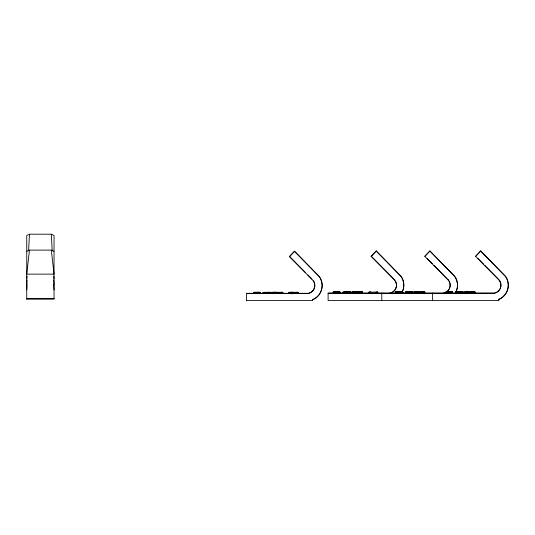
<?xml version="1.0" encoding="UTF-8"?>
<svg xmlns="http://www.w3.org/2000/svg" width="535" height="535" viewBox="0 0 535 535"><rect width="100%" height="100%" fill="white"/><g stroke="black" fill="none" stroke-linecap="round" stroke-linejoin="round"><path stroke-width="0.8" d="M26.75 284.854L27.017 279.872M28.582 250.808L29.478 234.196L51.313 234.196L54.042 235.474L54.042 298.911L26.75 298.911M26.75 289.95L27.017 284.968M29.478 250.106L26.75 274.141L54.042 274.141L51.313 250.106L29.478 250.106L26.75 251.376M26.75 278.715L27.038 276.247M246.421 293.595L308.254 293.595A8.119 8.119 0 0 0 312.48 279.912L289.442 256.639L294.584 251.209L319.442 276.628A15.421 15.421 0 0 1 319.315 294.23M289.442 256.639L294.584 251.209M395.813 281.744A8.119 8.119 0 0 1 389.948 293.026L389.948 293.314A8.119 8.119 0 0 0 394.175 279.631L371.136 256.359L376.279 250.922L401.13 276.348A15.421 15.421 0 0 1 402.086 292.17M371.136 256.359L376.279 250.922M455.76 292.17A15.421 15.421 0 0 0 454.803 276.348L429.953 250.922L424.81 256.359L447.848 279.631A8.119 8.119 0 0 1 446.33 292.257M424.81 256.359L429.953 250.922M498.787 299.827L498.787 299.266L500.934 298.196A15.421 15.421 0 0 0 505.582 276.348L480.724 250.922L475.588 256.359L498.62 279.631A8.119 8.119 0 0 1 494.4 293.314L328.109 293.314M475.588 256.359L480.724 250.922M29.478 234.196L26.75 235.474L26.75 299.185M266.403 293.508L266.403 292.411C285.864 293.708 248.795 293.875 268.149 292.291M350.652 292.097L350.933 293.167L346.031 293.227L346.031 292.137L350.933 292.07L347.483 292.023M408.713 292.023L406.888 292.077L413.281 292.077L413.281 293.167L405.262 293.167L405.329 292.063L413.281 292.077M458.956 292.13C450.209 291.729 471.823 292.103 460.374 293.233C449.373 293.32 459.344 291.02 463.551 292.077M346.031 293.227C339.752 293.468 344.373 290.96 347.777 292.01M342.908 293.167L343.189 292.05L346.339 292.123M400.113 292.137L400.113 293.227C404.547 293.822 403.042 290.973 399.324 292.137L399.324 293.227L395.291 293.167L395.365 292.063L401.584 292.097L397.017 292.09L398.093 292.03M295.287 292.411L295.287 293.508L298.008 293.494L298.008 292.391L294.303 292.418L294.303 293.508C288.693 294.624 286.038 291.562 293.481 292.304M288.726 293.441L289.094 293.414M260.318 292.331L260.445 293.414L260.318 292.331L256.88 292.291L253.851 292.311L253.851 293.401M337.157 292.09L340.066 292.043L340.066 293.133M447.655 292.123L452.69 292.05L452.637 293.233L445.815 293.233L445.815 292.123L451.072 292.05L446.103 292.023L452.63 292.043M452.195 293.16L452.69 293.14L452.443 292.036M280.34 293.501L280.34 292.411C290.445 293.789 270.342 293.902 280.367 292.351C276.642 292.431 283.329 292.324 280.928 292.404M359.995 292.083L358.711 292.103L362.436 292.103L362.436 293.193L357.567 293.193L357.567 292.103L361.292 292.103L360.557 292.123M424.783 292.103L422.329 292.123L422.316 293.227L424.783 293.193L424.783 292.103L421.058 292.103L422.349 292.083C419.393 291.207 419.333 294.069 422.316 293.227M475.053 292.11L472.586 292.137L472.586 293.233C482.737 291.729 462.601 291.769 472.586 293.233M272.395 293.414L272.395 292.324L277.264 292.324L273.539 292.324L274.796 292.351M352.184 292.03L352.184 293.147L352.023 292.043L356.892 292.043L353.167 292.043L355.748 292.043L355.013 292.063M420.584 293.16L414.464 293.227L414.371 292.043L419.239 292.043L415.521 292.043L418.096 292.043L416.812 292.023M415.033 293.113L414.371 293.133L415.026 293.16M470.853 293.167L464.734 293.233L464.641 292.05L469.509 292.05L465.791 292.05L467.082 292.03M470.185 292.11L472.619 292.077C468.76 292.15 476.511 292.07 472.599 292.13M255.409 292.398L258.826 292.324L257.562 292.304M335.037 292.117L338.448 292.043L336.288 292.023M422.904 292.123L423.64 292.103L419.915 292.103M257.649 292.291L260.385 292.317L260.391 293.501L253.57 293.501L253.57 292.398L257.134 292.351M253.57 293.488L253.985 293.481M333.479 293.12L333.479 292.016L339.518 292.023L340.006 292.036L340.013 293.227L333.191 293.227L333.191 292.117L336.762 292.077M333.191 293.213L333.613 293.2M277.939 293.474L278.595 293.454L272.489 293.508L272.562 292.311L276.12 292.324L275.385 292.344M357.413 293.173L352.117 293.227L352.117 292.137L362.335 292.01L362.335 293.1M397.712 292.077L397.017 292.09L398.602 292.023M424.623 293.207L424.683 292.01L414.464 292.137L415.668 292.137L415.668 293.227M474.893 293.213L474.953 292.016L464.734 292.143L465.938 292.143L465.938 293.233M292.705 292.304L290.512 292.337L292.832 292.398M266.738 292.304L264.912 292.351L266.236 292.398M267.828 292.404L269.687 292.351L268.343 292.304M346.359 292.023L344.533 292.07L345.857 292.123M347.456 292.123L349.315 292.07L347.964 292.023M409.81 292.123L411.662 292.077L409.83 292.023M253.851 292.297L255.376 292.291M333.479 292.016L334.997 292.01M397.993 292.016L399.973 292.01M296.203 292.398L298.008 292.391M398.187 292.063L399.879 292.023M398.909 292.056L402.527 292.03L402.514 293.213M455.532 292.077L461.932 292.077L460.1 292.03M467.068 292.07L468.366 292.05L464.641 292.05M361.145 292.01L362.335 292.01M423.493 292.01L424.683 292.01M473.763 292.016L474.953 292.016M333.191 292.13L340.013 292.117M352.117 292.137L353.314 292.137L353.314 293.227M369.023 292.13L377.723 292.13M445.815 292.137L452.637 292.123M281.517 292.291L282.707 292.291L272.489 292.418L273.686 292.418L273.686 293.508M293.113 292.291L297.988 292.311L297.988 293.401M253.57 292.411L260.391 292.398M333.887 293.026L328.109 293.026L328.109 300.523L498.794 300.523L498.787 299.54L500.934 298.483A15.421 15.421 0 0 0 505.582 276.628L480.724 251.209M339.671 293.026L342.968 293.026M350.398 293.026L352.05 293.026M361.961 293.026L369.391 293.026M377.643 293.026L395.82 293.026M402.42 293.026L404.901 293.026M413.154 293.026L414.806 293.026M424.71 293.026L445.769 293.026M452.376 293.026L455.68 293.026M463.109 293.026L464.755 293.026M474.665 293.026L494.4 293.026A8.119 8.119 0 0 0 498.62 279.344L484.804 265.38M370.648 293.167L376.098 293.167M253.851 293.307L246.421 293.307L246.421 300.804M260.451 293.307L263.755 293.307M271.185 293.307L272.837 293.307M282.741 293.307L289.348 293.307M297.6 293.307L308.254 293.307A8.119 8.119 0 0 0 313.41 280.755M26.75 298.63L54.042 298.63M26.75 298.818L54.042 298.818M246.421 300.523L312.647 300.523L312.641 299.821L314.794 298.764A15.421 15.421 0 0 0 319.442 276.909L294.584 251.49M416.772 292.077L414.371 292.043M354.424 292.07L352.023 292.043M357.567 292.103L362.436 292.103M405.262 292.077L409.221 292.137L409.221 293.227M296.056 292.291L297.988 292.291M277.939 292.384L282.808 292.384M294.524 292.404L293.046 292.411L293.046 293.508M395.358 292.09L398.909 292.123M400.421 292.056L402.527 292.016M288.726 292.351L293.628 292.398M267.854 292.304L271.305 292.351M263.354 293.454L263.28 292.351L266.711 292.404M401.069 292.063C402.153 291.515 404.166 292.632 402.581 293.167M464.641 293.14L465.296 293.16M361.774 293.173L362.436 293.193M462.929 293.133L463.551 293.173M413.281 293.167L412.659 293.126L412.659 292.11M51.313 250.106L54.042 251.376M477.889 258.398L483.647 264.216M427.111 258.398L432.293 263.635M434.025 265.38L447.848 279.631M371.136 256.071L394.175 279.344A8.119 8.119 0 0 1 395.104 280.474M289.442 256.359L305.572 272.649M307.872 274.977L311.905 279.049M429.953 251.209L454.803 276.628A15.421 15.421 0 0 1 455.76 292.458M376.279 251.209L401.13 276.628A15.421 15.421 0 0 1 402.086 292.458M53.754 276.247L54.042 278.715M51.313 234.196L52.203 250.808M53.774 279.872L54.042 284.854M53.774 284.968L54.042 289.95M432.561 300.235L432.561 293.026M381.783 300.235L381.783 293.026M474.398 292.13L474.398 293.22M474.037 292.137L474.037 293.227M473.615 292.137L473.615 293.227M471.596 292.137L471.596 293.227M471.188 292.137L471.188 293.227M470.833 292.13L470.833 293.22M470.352 292.097L470.352 293.213M464.808 292.063L464.808 293.153M463.484 292.063L463.484 293.187M463.277 292.05L463.277 293.193M462.929 292.117L462.929 293.207M462.447 292.123L462.447 293.213M461.852 292.13L461.852 293.227M461.157 292.137L461.157 293.227M460.374 292.143L460.374 293.233M459.491 292.143L459.491 293.233M458.649 292.143L458.649 293.233M457.893 292.137L457.893 293.227M457.218 292.13L457.218 293.227M456.629 292.123L456.629 293.213M456.148 292.117L456.148 293.207M455.807 292.103L455.807 293.193M452.57 292.056L452.57 293.153M424.128 292.123L424.128 293.22M423.767 292.13L423.767 293.22M423.345 292.13L423.345 293.227M421.326 292.13L421.326 293.227M420.918 292.13L420.918 293.22M420.563 292.123L420.563 293.22M420.082 292.09L420.075 293.207M414.538 292.03L414.538 293.147M413.214 292.063L413.214 293.18M413.007 292.05L413.007 293.193M412.177 292.123L412.177 293.213M411.582 292.13L411.582 293.22M410.887 292.13L410.887 293.227M410.104 292.137L410.104 293.227M408.379 292.137L408.379 293.227M407.623 292.13L407.623 293.227M406.948 292.13L406.948 293.22M406.353 292.117L406.353 293.213M405.878 292.11L405.878 293.2M405.537 292.097L405.537 293.193M402.875 292.077L402.848 293.2M402.046 292.123L402.046 293.213M401.471 292.13L401.471 293.22M400.829 292.137L400.829 293.227M398.428 292.137L398.428 293.227M397.632 292.13L397.632 293.227M396.943 292.13L396.943 293.22M396.355 292.123L396.355 293.213M395.887 292.11L395.887 293.207M395.592 292.05L395.559 293.193L395.365 292.063M362.269 292.09L362.269 293.207M361.774 292.123L361.774 293.213M361.419 292.13L361.419 293.22M360.998 292.13L360.998 293.22M359.968 292.13L359.968 293.227M358.978 292.13L358.978 293.22M358.57 292.13L358.57 293.22M358.216 292.123L358.216 293.213M357.728 292.117L357.728 293.207M350.86 292.056L350.86 293.18M350.311 292.11L350.311 293.2M349.83 292.117L349.83 293.207M349.228 292.123L349.228 293.22M348.539 292.13L348.539 293.22M347.75 292.137L347.75 293.227M346.874 292.137L346.874 293.227M345.269 292.13L345.269 293.22M344.593 292.123L344.593 293.22M344.005 292.117L344.005 293.207M343.523 292.11L343.523 293.2M342.982 292.056L342.982 293.18M312.641 300.108L312.641 299.546L314.794 298.476A15.421 15.421 0 0 0 318.9 294.792M297.139 292.411L297.139 293.501M296.229 292.411L296.229 293.501M291.936 292.411L291.936 293.501M290.98 292.404L290.98 293.494M290.177 292.398L290.177 293.488M289.542 292.391L289.542 293.481M289.094 292.324L289.087 293.468M288.813 292.337L288.813 293.454M282.64 292.391L282.64 293.488M282.152 292.404L282.152 293.494M281.791 292.404L281.791 293.501M281.37 292.411L281.37 293.501M279.35 292.411L279.35 293.501M278.942 292.404L278.942 293.501M278.588 292.404L278.588 293.494M278.106 292.371L278.1 293.488M271.238 292.337L271.238 293.454M271.031 292.324L271.031 293.468M270.683 292.391L270.683 293.481M270.202 292.398L270.202 293.488M269.6 292.404L269.6 293.494M268.911 292.411L268.911 293.501M268.129 292.411L268.129 293.508M267.246 292.418L267.246 293.508M265.641 292.411L265.641 293.501M264.972 292.404L264.972 293.494M264.377 292.398L264.377 293.488M263.902 292.391L263.902 293.481M263.554 292.377L263.554 293.468M445.02 292.906A8.119 8.119 0 0 1 443.622 293.314L443.622 293.026A8.119 8.119 0 0 0 447.848 279.344M370.648 292.01L369.023 292.01L369.023 293.227L370.648 293.227L370.648 292.01M377.723 292.01L376.098 292.01L376.098 293.227L377.723 293.227L377.723 292.01"/></g></svg>
